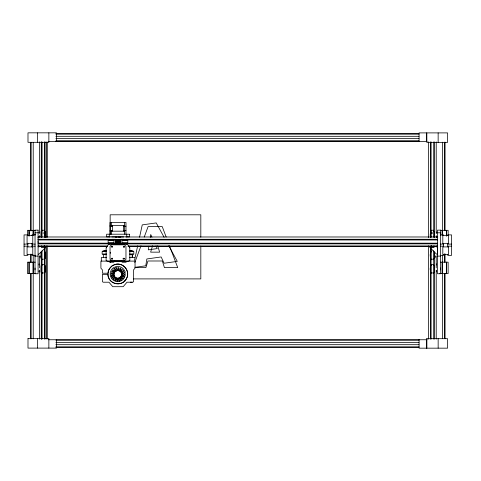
<?xml version="1.0" encoding="UTF-8"?>
<svg xmlns="http://www.w3.org/2000/svg" width="481" height="481" viewBox="0 0 481 481"><rect width="100%" height="100%" fill="white"/><g stroke="black" fill="none" stroke-linecap="round" stroke-linejoin="round"><path stroke-width="0.72" d="M38.077 242.418L38.077 241.39M38.077 237.897L38.077 236.983L110.155 236.983M41.258 256.175L41.258 256.722M45.112 267.785L45.112 266.799M116.354 242.514C115.879 238.366 117.178 239.7 116.751 242.514M430.477 267.785L430.477 266.799M434.337 256.722L434.337 256.175M41.258 236.73L41.258 237.151L41.276 141.907M44.324 233.471L44.324 232.648M45.112 253.607L45.112 253.144M430.477 253.144L430.477 253.607M118.446 270.599L119.312 270.965L117.857 267.562L118.5 267.604L119.631 271.128L120.298 271.609L119.967 267.923L120.563 268.157L120.551 271.861L121.086 272.318M434.337 237.151L434.337 236.73M42.033 259.061L42.033 259.481M42.033 272.715L42.033 273.136M44.114 246.921L41.468 246.921L44.114 246.789M44.114 246.392L41.853 246.392L41.859 246.007M124.453 246.957C123.467 244.931 123.058 248.797 124.459 246.903M111.544 258.646C112.752 256.782 112.849 260.588 111.544 258.67M431.475 246.921C435.545 247.468 434.391 245.917 431.475 246.392M433.736 246.007L433.736 246.368M431.475 245.953L431.475 246.963C434.547 247.372 434.541 246.266 431.475 246.651M118.013 242.514L118.122 239.857L118.134 242.514M118.35 242.514L118.314 239.857L118.308 242.514M110.462 267.4L108.712 270.112L107.954 273.232L102.405 273.232L102.405 269.907L100.908 268.164L100.908 261.105L135.041 261.105L135.041 268.164L133.544 269.907L133.544 281.619L132.822 282.215L127.002 282.215L123.16 286.7L112.788 286.7L108.953 282.215L103.126 282.215L102.405 281.619L102.405 274.386L107.936 274.386C107.714 284.085 122.282 287.452 126.419 278.764C130.856 271.639 123.136 261.844 115.157 264.466A9.818 9.818 0 0 1 118.669 264.153A9.921 9.921 0 0 1 123.587 265.999L124.922 267.165A9.867 9.867 0 0 1 126.864 270.112A9.897 9.897 0 0 1 127.176 277.05A9.848 9.848 0 0 1 108.441 277.05M108.159 271.795L108.003 275.318L108.399 277.05M113.991 273.022L114.358 272.865L114.111 273.647L111.105 275.811L111.273 276.437L114.057 273.996L113.991 274.91M121.579 275.763L121.212 275.92L121.459 275.138L124.465 272.974L124.296 272.348L121.519 274.789L121.513 273.966L123.695 270.977L123.352 270.436L121.459 273.617L121.2 272.835L122.354 269.318L121.855 268.909L121.038 272.523M148.882 246.188L148.304 249.843L157.221 248.587L155.988 245.905M150.27 237.428L150.733 234.506L151.972 237.187M134.506 260.371L137.668 245.887M139.562 237.199L142.25 224.886L156.241 222.919L164.093 237.259M114.37 276.984L114.538 276.268L115.019 276.924L115.007 280.627L115.608 280.862L115.272 277.176L115.939 277.657L117.069 281.181L117.713 281.217L117.196 280.008M114.159 275.445L114.376 275.95L113.215 279.467L113.763 279.671M113.714 279.876L114.538 276.268M108.225 271.597L108.712 270.112M152.573 245.791L150.625 252.152L159.632 252.152L157.72 245.791M134.824 262.488L140.993 245.827M144.246 237.025L148.106 226.599L162.235 226.599L166.173 237.025M121.326 276.148L120.569 276.906L124.254 276.569L124.02 277.17L120.316 277.158L119.655 277.645L123.268 278.463L122.859 278.962L119.342 277.808L118.56 278.06L121.741 279.96L121.2 280.303L118.212 278.12L117.388 278.12L119.829 280.91L119.204 281.072L117.039 278.066L116.258 277.82L117.713 281.217M108.802 269.937L109.434 268.765M114.358 272.865L110.961 274.32L110.997 273.677L114.634 272.318M114.52 272.547L115.001 271.879L111.315 272.216L111.55 271.615L115.254 271.627L115.915 271.146L113.991 270.707M118.837 242.514L119.12 239.857L119.138 242.514M41.468 246.789L41.853 246.392M111.712 246.5C111.219 248.731 113.979 246.044 111.724 246.488M114.057 274.819L111.875 277.808L112.217 278.349L114.117 275.168L114.177 275.565M125.457 280.195L124.423 281.283M110.414 252.218L110.251 252.513A1.142 1.142 0 0 0 110.215 252.759L110.414 253.307M123.449 258.309C123.274 260.522 125.469 257.702 123.527 258.231M109.548 268.548L111.983 265.999L115.145 264.472A9.921 9.921 0 0 0 111.983 265.999M126.99 261.123L126.016 262.259L122.246 262.259L121.104 261.123M120.4 239.857L119.751 240.223L119.751 242.514M119.535 242.514C119.054 239.592 120.328 238.618 120.003 242.514M119.751 240.223L120.076 239.857L120.106 242.514M114.803 261.123L113.666 262.259L109.933 262.259L108.959 261.123M120.515 239.857L120.515 242.514C120.527 240.638 119.817 240.037 120.49 239.857M110.648 267.165L111.736 266.215M111.273 276.437L112.398 275.445M44.114 246.651L41.468 246.921M120.154 240.229L120.647 239.857L120.13 240.223M116.168 267.767L115.741 267.881L118.182 270.659L117.358 270.665L114.37 268.482L113.829 268.825L117.003 270.725L116.228 270.977L115.067 270.599M113.991 268.723L114.37 268.482M121.212 275.92L124.615 274.465L124.579 275.108L121.05 276.238M113.991 272.715L114.37 272.595M115.741 267.881L116.366 267.713L118.53 270.719M116.029 242.514L116.029 240.253L115.608 239.863L116.492 240.241L116.492 242.514M116.023 240.253L115.861 242.514M118.957 278L118.765 278.186M135.065 267.316L145.773 265.807L146.855 258.964L161.141 256.956L164.117 263.233L177.291 261.381L168.729 245.737M115.668 239.869L115.608 242.514M117.995 240.229L117.286 239.857M120.569 276.906L124.254 276.569M119.48 240.229L119.294 239.857L119.294 242.514M118.825 240.223L118.356 240.223M115.458 242.514L115.705 239.995M55.88 133.658L418.963 133.658M55.88 134.139L418.963 134.139M55.88 136.303L418.963 136.303M55.88 138.594L418.963 138.594M55.88 140.837L418.963 140.837M55.88 141.246L418.963 141.246M48.473 141.402L427.128 141.402M110.047 225.481L124.723 225.475M110.047 226.238L112.56 226.238M123.467 226.238L125.98 226.238M35.233 230.321L27.459 230.321L27.459 235.299M110.047 230.411L112.56 230.411M123.467 230.411L125.98 230.411M440.362 230.321L448.136 230.321L448.136 235.299M110.047 231.181L124.723 231.181M35.047 232.792L38.083 232.792M437.512 232.792L440.542 232.792M29.209 232.996L29.551 232.996M35.179 234.896L32.017 234.896L32.017 235.642M440.416 234.896L443.572 234.896L443.572 235.642M111.658 236.983L116.913 236.983M118.416 236.983L123.671 236.983M125.926 236.983L437.506 236.983M115.32 237.055L120.665 237.055M110.155 239.279L38.077 239.279L38.077 239.977L110.155 239.977M111.658 239.279L115.41 239.279M120.671 239.279L123.671 239.279M125.926 239.279L437.506 239.279M109.65 239.827L112.416 239.797M123.503 239.797L126.269 239.827M108.736 239.893L113.33 239.893M115.32 239.845L120.665 239.857L120.653 242.514M122.589 239.893L127.182 239.893M111.658 239.977L115.41 239.977M120.671 239.959L123.671 239.977M125.926 239.959L437.506 239.977M120.665 242.514L115.356 242.514L115.356 239.869L115.891 240.253L115.356 239.869M115.32 242.568L120.665 242.568M115.32 242.911L120.665 242.911M117.063 242.965L118.963 242.965M38.077 243.17L123.671 243.176M123.894 243.23L437.506 243.176M27.086 243.344L32.774 243.344L32.786 235.642L27.08 235.642L27.08 243.356L27.844 243.356L27.844 246.903M108.736 243.296L113.33 243.296M122.589 243.296L127.182 243.296M442.815 243.344L448.508 243.344L448.514 235.642L442.809 235.642L442.809 243.356L443.572 243.356L443.572 246.903M32.786 243.356L32.017 243.356L32.017 246.903M448.514 243.356L447.745 243.356L447.745 246.903M38.077 243.873L110.155 243.855M111.658 243.855L123.671 243.855M125.926 243.855L437.506 243.873M24.05 244.101L27.844 244.101M32.017 244.101L35.179 244.101M440.416 244.101L443.572 244.101M447.745 244.101L451.545 244.101M128.926 246.14L437.506 246.146L128.174 246.152M24.05 246.164L27.844 246.164M32.017 246.164L35.179 246.164M440.416 246.164L443.572 246.164M447.745 246.164L451.545 246.164M106.782 246.338L106.638 247.811M111.297 246.338L112.686 246.338M123.268 246.338L124.693 246.338M128.03 246.338L129.383 246.338L129.395 247.841M38.083 246.567L45.665 246.567L45.665 247.42L38.937 254.142L38.083 254.142M431.475 246.789L434.121 246.789M104.094 250.89L105.988 250.89M129.978 250.89L131.866 250.89M103.156 251.034L106.511 251.034M129.581 251.034L132.81 251.034M102.754 251.088L106.548 251.088M129.575 251.088L133.213 251.088M106.662 251.575L102.146 251.575L102.146 253.998L106.662 253.998M129.551 251.575L133.82 251.575L133.82 253.998L129.551 253.998M103.156 254.437L106.511 254.437M129.581 254.437L132.81 254.437M102.754 254.485L106.548 254.485M129.575 254.485L133.207 254.485M35.179 255.363L32.017 255.363L32.017 254.623M440.416 255.363L443.572 255.363L443.572 254.623M35.047 256.108L38.083 256.108M437.512 256.108L440.542 256.108M106.529 257.527L101.311 257.533L101.311 261.123M129.623 257.527L134.692 257.533M111.057 258.862L112.518 258.862M122.751 258.862L124.946 258.862M35.233 262.181L27.459 262.181L27.459 273.557L35.804 273.557M440.362 262.181L448.136 262.181L448.136 273.557L439.79 273.557M135.089 267.616L145.899 267.616L147.926 260.991L162.35 260.991L164.424 267.616L177.723 267.616L169.498 245.827M133.381 278.902L200.817 278.902L200.817 246.104M130.315 282.215L132.203 282.215M27.994 338.624L48.858 338.624L48.858 348.106M426.737 338.684L447.601 338.684L447.601 348.166L419.083 348.166L419.083 339.412M48.473 339.748L427.128 339.748M55.88 340.163L418.963 340.163M55.88 342.406L418.963 342.406M55.88 344.697L418.963 344.697M55.88 346.861L418.963 346.861M55.88 347.342L418.963 347.342M117.508 240.229L117.508 242.514M116.751 240.241C117.959 239.64 116.546 241.252 117.19 242.514M116.186 240.247L116.18 242.514L116.222 239.857L116.492 240.241M120.304 277.79L121.579 278.078M115.915 271.146L112.301 270.322L112.71 269.823L116.228 270.977M434.121 246.921L433.736 246.651M110.191 260.949L110.66 261.123M118.957 270.785L119.312 270.965L119.156 270.599M120.328 279.671L121.2 280.303M116.414 278.186L117.051 279.671M116.107 278.186L116.234 278.571M125.042 271.789L125.222 275.475L124.086 278.21A7.534 7.534 0 0 1 121.994 280.303C119.516 281.998 116.035 281.998 113.558 280.303A7.534 7.534 0 0 1 111.466 278.21C109.77 275.733 109.77 272.252 111.466 269.775A7.534 7.534 0 0 1 113.558 267.683L116.294 266.546L119.258 266.546A7.54 7.54 0 0 1 125.018 271.771M41.859 246.681L44.114 246.963L44.114 245.953M447.745 235.642L447.745 234.896L451.545 234.896L451.545 255.363L447.745 255.363L447.745 254.623M446.627 230.321L446.627 236.003M446.627 262.181L446.627 273.557M446.434 230.321L446.434 236.009M446.434 262.181L446.434 273.557M446.386 232.04L446.386 233.147M445.057 142.166L445.057 230.639M445.057 253.878L445.057 262.127M445.057 273.376L445.057 338.606M444.432 142.166L444.432 230.639M444.432 253.878L444.432 262.127M444.432 273.376L444.432 338.606M442.634 230.321L442.634 235.299M442.634 262.181L442.634 273.557M442.376 142.166L442.376 230.639M442.376 255.381L442.376 262.127M442.376 273.376L442.376 338.606M442.075 230.321L442.075 235.299M442.075 262.181L442.075 273.557M440.578 233.862L440.578 234.993M440.578 255.195L440.578 256.235M440.578 267.995L440.578 269.889M438.149 132.894L438.149 142.376M438.155 338.684L438.155 348.166M436.736 245.929L436.736 247.096M436.526 232.04L436.526 233.153M436.562 236.255L436.562 237.373M436.568 263.901L436.568 265.013M436.568 270.725L436.568 271.843M436.219 141.907L436.219 233.375M436.219 235.624L436.219 237.127M436.219 255.868L436.219 267.869M436.219 270.118L436.219 339.093M435.461 255.868L435.461 257.371M434.487 233.483L434.487 236.129M434.487 253.968L434.487 256.607M434.487 267.622L434.487 270.262M434.451 231.379L434.451 237.434M434.451 251.864L434.451 258.688M434.451 265.518L434.451 272.342M434.319 141.907L434.343 237.331M434.319 252.122L434.319 339.093M434.145 245.929L434.145 247.036M433.754 141.907L433.736 231.127M433.736 258.868L433.754 265.614M433.754 272.366L433.736 339.093M433.573 237.319L433.573 230.243L431.253 230.243L431.253 237.319M433.573 250.727L433.573 259.83M433.573 273.485L433.573 264.382L431.253 264.382L431.253 273.485M432.413 232.648L432.413 233.471M432.413 259.061L432.401 259.481M432.413 272.715L432.413 273.136M431.421 245.929L431.421 247.036M431.253 250.727L431.253 259.83M431.096 141.907L431.096 231.127M431.078 245.929L431.096 252.122M431.096 258.868L431.096 265.614M431.096 272.366L431.096 339.093M430.531 141.907L430.471 237.331M430.531 246.122L430.531 339.093M430.375 231.379L430.375 237.434M430.375 251.864L430.375 258.688M430.375 265.518L430.375 272.342M430.339 233.532L430.339 236.087M430.339 254.01L430.339 256.571M430.339 267.664L430.339 270.226M430.236 233.862L430.236 235.75M430.236 254.341L430.236 256.235M430.236 267.995L430.236 269.889M428.631 141.907L428.631 237.572M428.631 245.833L428.631 339.093M426.773 338.684L426.773 348.166M426.731 141.648L426.731 132.894L426.773 142.376L447.601 142.376L447.595 132.894L419.077 132.894L419.077 141.648M426.737 339.412L426.737 348.166M200.817 237.163L200.817 214.797L110.155 214.797L110.155 234.181M132.401 254.491L132.401 257.527M132.197 254.058L132.197 257.648M126.737 234.211L126.737 236.856M125.98 234.205L125.98 222.444L110.047 222.444L110.047 234.205M124.531 222.444L124.531 226.238M124.531 230.411L124.531 234.205M124.465 225.481L124.465 230.459M123.467 225.475L123.467 231.181M117.274 239.857L117.274 242.514M115.512 239.869L115.512 242.514M112.56 225.475L112.56 231.181M111.496 222.444L111.496 226.238M111.496 230.411L111.496 234.205M110.155 261.015L110.155 262.506M109.289 234.211L109.289 236.856M103.565 254.491L103.565 257.527M56.511 141.588L56.511 132.834L27.988 132.834L27.994 142.316L48.858 142.316L48.858 132.834M56.517 339.352L56.517 348.106L27.994 348.106L27.994 338.624M46.97 237.572L46.964 141.907L46.958 237.127M46.97 245.833L46.964 339.093L46.958 246.122M45.358 233.862L45.358 235.75M45.358 254.341L45.358 256.235M45.358 267.995L45.358 269.889M45.214 231.379L45.214 237.434M45.214 251.864L45.214 258.688M45.214 265.518L45.214 272.342M45.064 141.907L45.124 237.331M45.064 246.122L45.064 339.093M44.499 141.907L44.499 231.878M44.517 245.929L44.499 252.122M44.499 258.868L44.499 265.614M44.499 272.366L44.499 339.093M44.336 237.319L44.336 230.243L42.021 230.243L42.021 237.319M44.336 250.727L44.336 259.83M44.336 273.485L44.336 264.382L42.021 264.382L42.021 273.485M44.174 245.929L44.174 247.036M43.17 232.648L43.176 233.471M43.182 259.061L43.182 259.481M43.188 272.715L43.182 273.136M42.021 250.811L42.021 259.83M41.444 245.929L41.444 247.036M41.276 252.122L41.276 339.093M41.246 231.776L41.246 237.331M41.246 252.254L41.246 258.321M41.246 265.909L41.246 271.975M41.144 231.379L41.144 237.434M41.144 251.864L41.144 258.688M41.144 265.518L41.144 272.342M40.127 255.868L40.127 257.371M39.376 141.907L39.376 233.375M39.376 235.624L39.376 237.127M39.376 255.868L39.376 267.869M39.376 270.118L39.376 339.093M39.069 232.04L39.069 233.153M39.027 236.255L39.027 237.373M39.027 263.901L39.027 265.013M39.027 270.725L39.027 271.843M38.853 245.929L38.853 247.096M37.44 338.624L37.44 348.106M37.44 132.834L37.44 142.316M35.011 233.862L35.011 234.993M35.011 255.195L35.011 256.235M35.011 267.995L35.011 269.889M33.514 230.321L33.514 235.299M33.514 262.181L33.514 273.557M33.219 142.394L33.219 230.868M33.219 254.858L33.219 262.361M33.219 273.605L33.219 338.834M32.961 230.321L32.961 235.299M32.961 262.181L32.961 273.557M32.377 244.769L32.377 245.49M31.157 142.394L31.157 230.868M31.157 254.112L31.157 262.361M31.157 273.605L31.157 338.834M30.531 142.394L30.531 230.868M30.531 254.112L30.531 262.361M30.531 273.605L30.531 338.834M29.161 230.321L29.161 236.009M29.161 262.181L29.161 273.557M28.962 230.321L28.962 236.003M28.962 262.181L28.962 273.557M27.844 235.642L27.844 234.896L24.05 234.896L24.05 255.363L27.844 255.363L27.844 254.623M431.265 232.648L431.265 233.471L431.265 232.648M433.561 259.289L433.561 259.289M433.561 272.943L433.561 272.943M108.321 244.588L106.115 247.847L106.115 260.666L108.015 261.285L127.946 261.285L129.816 260.678L129.816 247.841L127.615 244.588L108.321 244.588M111.49 244.823L110.035 246.272L110.035 259.301L111.49 260.75L124.519 260.75L125.968 259.301L125.968 246.272L124.519 244.823L111.49 244.823M38.083 230.128L35.047 230.128L35.047 273.749L38.083 273.749L38.083 230.128M440.542 230.128L437.512 230.128L437.512 273.749L440.542 273.749L440.542 230.128M129.389 234.211L106.632 234.211L106.632 236.856L129.389 236.856L129.389 234.211M113.937 240.386L108.135 240.386L108.135 242.809L113.937 242.809L113.937 240.386M127.79 240.386L121.988 240.386L121.988 242.809L127.79 242.809L127.79 240.386M107.155 246.146L38.077 246.14L107.155 246.152M437.391 246.567L429.816 246.567L429.816 247.42L436.538 254.142L437.391 254.142L437.391 246.567M32.786 246.903L27.08 246.903L27.08 254.623L32.786 254.623L32.786 246.903M448.514 246.903L442.809 246.903L442.809 254.623L448.514 254.623L448.514 246.903M41.853 231.127L41.853 141.907L41.841 231.127M41.853 265.614L41.853 258.868L41.841 265.614M41.853 339.093L41.853 272.366L41.841 339.093"/></g></svg>
